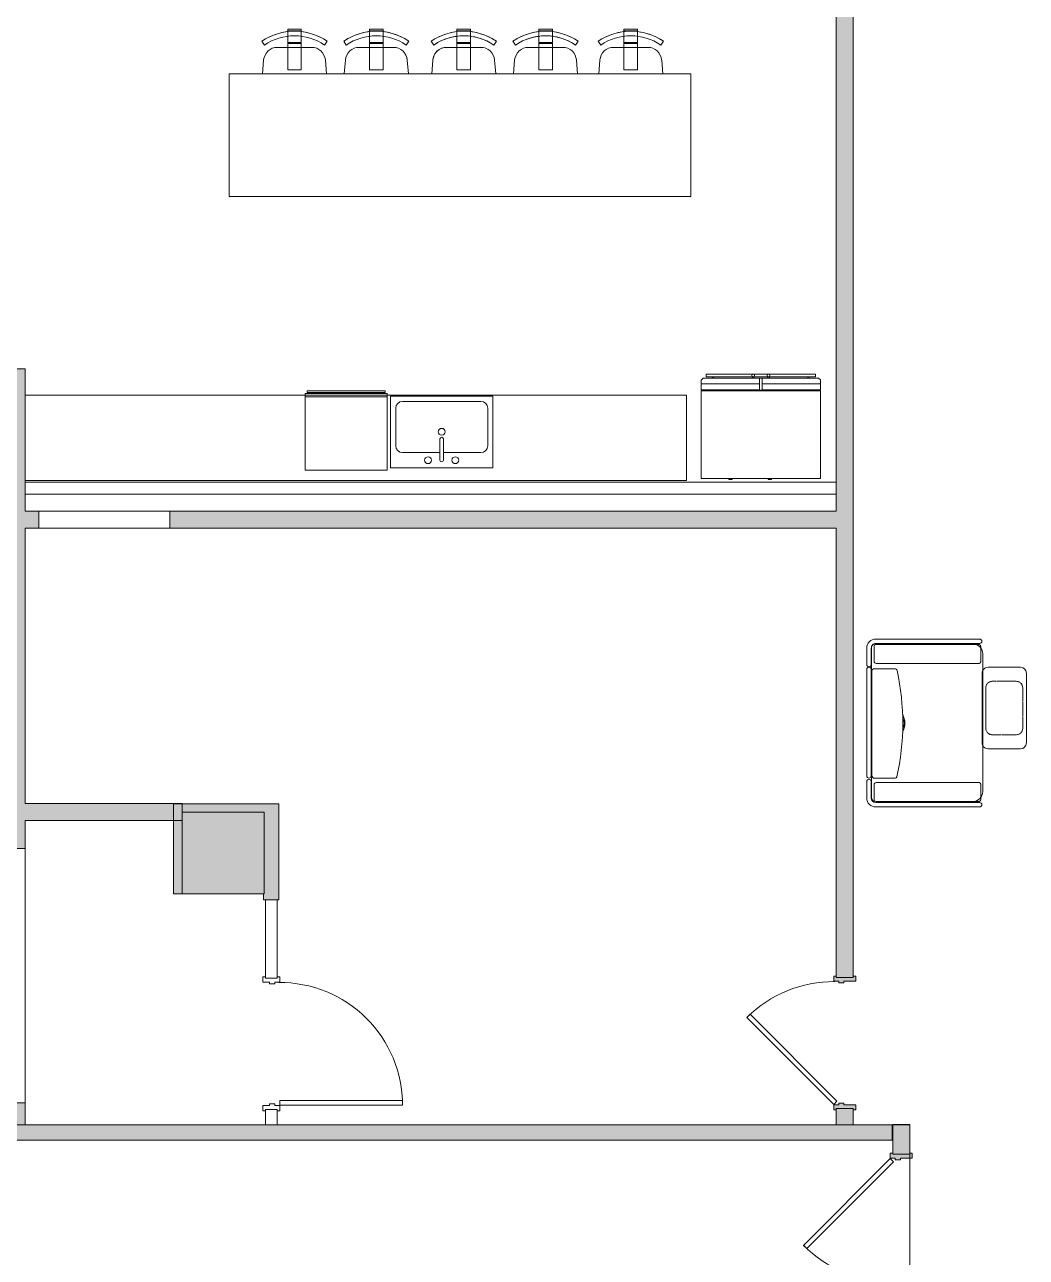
# Model space of a CAD drawing. Header units: inches. Extents: x 0 to 2535, y 0 to 2052.
# Drawn here: x 1742.8 to 2036.7, y 1266.9 to 1628.5 of the extents above; entities that cross this region are included whole.
import ezdxf

# ---------------------------------------------------------------- set-up
doc = ezdxf.new("R2010")
doc.units = ezdxf.units.IN
doc.header["$MEASUREMENT"] = 0
doc.linetypes.add('Steelcase Hidden Lines', pattern=[0.11811, 0.07874, -0.03937])
for name, color, linetype, lineweight in [('A-DETL', 90, 'Continuous', 9), ('A-DOOR', 31, 'Continuous', 13), ('A-WALL', 113, 'Continuous', 13), ('A-WALL-PATT', 111, 'Continuous', 13), ('B-CL', 7, 'Continuous', 9), ('I-FURN', 30, 'Continuous', 9), ('I-WALL', 2, 'Continuous', 13), ('P-SANR-FIXT', 6, 'Continuous', 9), ('Q-CASE', 31, 'Continuous', 9), ('Q-SPCQ', 91, 'Continuous', 9), ('S-COLS', 52, 'Continuous', 13), ('Victor Bldg - 7th Floor_LINK_dwg', 8, 'Continuous', 9)]:
    doc.layers.add(name, color=color, linetype=linetype, lineweight=lineweight)

# ---------------------------------------------------------------- blocks, each defined once
blk = doc.blocks.new('Concrete-Rectangular-Column - 24_ x 24_-6972613-Level 07  POWER _ SIGNAL')
at = {"layer": 'S-COLS', "lineweight": 9}
blk.add_hatch(color=7, dxfattribs=at).paths.add_polyline_path([(12, -12), (12, 12), (-12, 12), (-12, -12)], flags=0)
at = {"layer": 'S-COLS', "color": 8, "lineweight": 20}
for p, q in [((12, 12), (-12, 12)), ((-12, 12), (-12, -12)), ((12, -12), (12, 12)), ((-12, -12), (12, -12))]:
    blk.add_line(p, q, dxfattribs=at)
blk = doc.blocks.new('Door - Single - Solid Door-V2-Level 07  POWER _ SIGNAL')
at = {"layer": 'A-DOOR'}
h = blk.add_hatch(color=250, dxfattribs=at)
h.paths.add_polyline_path([(23.62, 3.34), (22.12, 3.34), (22.12, 1.84), (21.62, 1.84), (21.62, 0.34), (22.12, 0.34), (22.12, -3.16), (23.62, -3.16), (23.62, -2.41), (23.24, -2.41), (23.24, 2.59), (23.62, 2.59), (23.62, 2.84)], flags=0)
h.paths.add_polyline_path([(-13.63, 0.34), (-13.63, 1.84), (-14.13, 1.84), (-14.13, 3.34), (-15.63, 3.34), (-15.63, 2.59), (-15.26, 2.59), (-15.26, -2.41), (-15.63, -2.41), (-15.63, -3.16), (-14.13, -3.16), (-14.13, 0.34)], flags=0)
at = {"layer": 'A-DOOR', "color": 8, "lineweight": 20}
for p, q in [((-14.01, 3.34), (11.45, 28.79)), ((12.42, 27.82), (-13.03, 2.37)), ((11.45, 28.79), (12.42, 27.82)), ((-15.63, 3.34), (-15.63, 2.59)), ((-14.13, 3.34), (-15.63, 3.34)), ((-14.13, 1.84), (-14.13, 3.34)), ((-13.63, 1.84), (-14.13, 1.84)), ((-14.13, -3.16), (-14.13, 0.34)), ((-14.13, 0.34), (-13.63, 0.34)), ((-13.03, 2.37), (-14.01, 3.34)), ((-13.63, 0.34), (-13.63, 1.84)), ((22.12, 1.84), (21.62, 1.84)), ((21.62, 1.84), (21.62, 0.34)), ((21.62, 0.34), (22.12, 0.34)), ((23.62, 3.34), (22.12, 3.34)), ((22.12, 3.34), (22.12, 1.84)), ((22.12, 0.34), (22.12, -3.16)), ((23.62, 2.59), (23.62, 3.34)), ((-15.63, -2.41), (-15.63, -3.16)), ((-15.63, -3.16), (-14.13, -3.16)), ((22.12, -3.16), (23.62, -3.16)), ((23.62, -3.16), (23.62, -2.41))]:
    blk.add_line(p, q, dxfattribs=at)
at = {"layer": 'A-DOOR', "lineweight": 9}
blk.add_arc((-14.01, 3.34), 36, 359.5, 45, dxfattribs=at)
blk = doc.blocks.new('Door - Single - Solid Door-V3-Level 07  POWER _ SIGNAL')
at = {"layer": 'A-DOOR'}
h = blk.add_hatch(color=250, dxfattribs=at)
h.paths.add_polyline_path([(23.62, -2.59), (23.24, -2.59), (23.24, 2.41), (23.62, 2.41), (23.62, 3.16), (22.12, 3.16), (22.12, -0.34), (21.62, -0.34), (21.62, -1.84), (22.12, -1.84), (22.12, -3.34), (23.62, -3.34), (23.62, -2.71)], flags=0)
h.paths.add_polyline_path([(-13.63, -0.34), (-14.13, -0.34), (-14.13, 3.16), (-15.63, 3.16), (-15.63, 2.41), (-15.26, 2.41), (-15.26, -2.59), (-15.63, -2.59), (-15.63, -3.34), (-14.13, -3.34), (-14.13, -1.84), (-13.63, -1.84)], flags=0)
at = {"layer": 'A-DOOR', "color": 8, "lineweight": 20}
for p, q in [((-15.63, 3.16), (-14.13, 3.16)), ((-15.63, 2.41), (-15.63, 3.16)), ((-14.13, 3.16), (-14.13, -0.34)), ((22.12, 3.16), (23.62, 3.16)), ((22.12, -0.34), (22.12, 3.16)), ((23.62, 3.16), (23.62, 2.41)), ((-15.63, -3.34), (-15.63, -2.59)), ((-14.13, -3.34), (-15.63, -3.34)), ((-14.13, -0.34), (-13.63, -0.34)), ((-14.13, -1.84), (-14.13, -3.34)), ((-13.63, -1.84), (-14.13, -1.84)), ((-13.03, -2.37), (-14.01, -3.34)), ((-14.01, -3.34), (11.45, -28.79)), ((-13.63, -0.34), (-13.63, -1.84)), ((12.42, -27.82), (-13.03, -2.37)), ((21.62, -0.34), (22.12, -0.34)), ((21.62, -1.84), (21.62, -0.34)), ((22.12, -1.84), (21.62, -1.84)), ((22.12, -3.34), (22.12, -1.84)), ((23.62, -3.34), (22.12, -3.34)), ((23.62, -2.59), (23.62, -3.34)), ((11.45, -28.79), (12.42, -27.82))]:
    blk.add_line(p, q, dxfattribs=at)
at = {"layer": 'A-DOOR', "lineweight": 9}
blk.add_arc((-14.01, -3.34), 36, 315, 0.5, dxfattribs=at)
blk = doc.blocks.new('Victor Bldg - 7th Floor_LINK_dwg-6972240-Level 07  POWER _ SIGNAL')
at = {"layer": 'B-CL', "flags": 128}
blk.add_lwpolyline([(1789, 1397.5), (1813, 1397.5), (1813, 1373.5), (1789, 1373.5)], close=True, dxfattribs=at)
blk = doc.blocks.new('C-Counter Top - ADJ HEIGHT-7520334-Level 07  POWER _ SIGNAL')
at = {"layer": 'Q-CASE'}
for p, q in [((147.18, 25), (-46.89, 25)), ((147.18, 0), (147.18, 25)), ((-46.89, 0), (147.18, 0))]:
    blk.add_line(p, q, dxfattribs=at)
blk = doc.blocks.new('Sink Kitchen-Single - 30_ x 21_-7459039-Level 07  POWER _ SIGNAL')
at = {"layer": 'P-SANR-FIXT'}
for p, q in [((-14.38, 10.41), (15.62, 10.41)), ((-14.38, -10.59), (-14.38, 10.41)), ((-10.88, 8.91), (12.12, 8.91)), ((15.62, 10.41), (15.62, -10.59)), ((-12.88, -4.09), (-12.88, 6.91)), ((14.12, 6.91), (14.12, -4.09)), ((0.12, -8.34), (0.12, -2.09)), ((1.12, -8.34), (1.12, -2.09)), ((0.12, -6.09), (-10.88, -6.09)), ((12.12, -6.09), (1.12, -6.09)), ((15.62, -10.59), (-14.38, -10.59))]:
    blk.add_line(p, q, dxfattribs=at)
for centre, radius, start, end in [((-10.88, 6.91), 2, 90, 180), ((12.12, 6.91), 2, 360, 90), ((0.62, 0), 1, 360, 180), ((0.62, 0), 1, 180, 0), ((0.62, -2.09), 0.5, 360, 180), ((-10.88, -4.09), 2, 180, 270), ((12.12, -4.09), 2, 270, 0), ((-3.38, -8.34), 1, 360, 180), ((-3.38, -8.34), 1, 180, 0), ((0.62, -8.34), 0.5, 180, 0), ((4.62, -8.34), 1, 0, 180), ((4.62, -8.34), 1, 180, 0)]:
    blk.add_arc(centre, radius, start, end, dxfattribs=at)
blk = doc.blocks.new('A-Refrigerator - A-Refrigerator-4739113-Level 07  POWER _ SIGNAL')
at = {"layer": 'Q-SPCQ'}
for p, q in [((17.5, 13.75), (-17.5, 13.75)), ((-17.5, 13.75), (-17.5, -12)), ((-3.18, 14), (-3.18, 13.75)), ((-3.16, 14), (-3.18, 14)), ((-3.18, 14), (-2.18, 14)), ((-2.18, 14), (-2.2, 14)), ((-2.18, 13.75), (-2.18, 14)), ((8.38, 14), (8.38, 13.75)), ((8.4, 14), (8.38, 14)), ((8.38, 14), (9.38, 14)), ((9.38, 14), (9.36, 14)), ((9.38, 13.75), (9.38, 14)), ((17.5, -12), (17.5, 13.75)), ((-17.5, -12), (17.5, -12)), ((-0.36, -12.19), (-17.5, -12.19)), ((-17.5, -12.19), (-17.5, -12.25)), ((-17.5, -12.25), (-0.36, -12.25)), ((-17.5, -14), (-17.5, -12.25)), ((-0.36, -14), (-17.5, -14)), ((-17.5, -14), (-17.5, -15.21)), ((-0.36, -12.25), (-0.36, -12.19)), ((17.5, -12.19), (-0.36, -12.19)), ((-0.36, -12.25), (-0.36, -14)), ((-0.36, -15.75), (-0.36, -14)), ((0.39, -12.25), (17.5, -12.25)), ((0.39, -14), (0.39, -12.25)), ((17.5, -14), (0.39, -14)), ((0.39, -14), (0.39, -15.75)), ((17.5, -12.25), (17.5, -12.19)), ((17.5, -12.25), (17.5, -14)), ((17.5, -15.14), (17.5, -14)), ((-17.5, -15.21), (-16.96, -15.75)), ((-16.96, -15.75), (-0.36, -15.75)), ((-2.41, -16.13), (-16, -16.13)), ((-16, -16.88), (-16, -16.13)), ((-16, -16.88), (16, -16.88)), ((-14.19, -15.75), (-14.19, -16.13)), ((-14.19, -15.75), (-14.19, -16.18)), ((-13.81, -16.13), (-13.81, -15.75)), ((-13.81, -16.18), (-13.81, -15.75)), ((-2.42, -15.75), (-2.42, -16.18)), ((-2.42, -15.75), (-2.42, -16.18)), ((2.05, -16.13), (-2.05, -16.13)), ((-2.04, -16.2), (-2.04, -15.75)), ((-2.04, -16.2), (-2.04, -15.75)), ((-0.36, -15.75), (0.39, -15.75)), ((0.39, -15.75), (16.89, -15.75)), ((2.04, -15.75), (2.04, -16.2)), ((2.04, -15.75), (2.04, -16.2)), ((16, -16.13), (2.41, -16.13)), ((2.42, -16.18), (2.42, -15.75)), ((2.42, -16.18), (2.42, -15.75)), ((13.81, -15.75), (13.81, -16.13)), ((13.81, -15.75), (13.81, -16.18)), ((14.19, -16.13), (14.19, -15.75)), ((14.19, -16.18), (14.19, -15.75)), ((16, -16.13), (16, -16.88)), ((16.89, -15.75), (17.5, -15.14))]:
    blk.add_line(p, q, dxfattribs=at)
for centre, start, end in [((-2.25, -16.5), 90, 270), ((-2.25, -16.5), 270, 90), ((2.25, -16.5), 90, 270), ((2.25, -16.5), 270, 90)]:
    blk.add_arc(centre, 0.375, start, end, dxfattribs=at)
blk = doc.blocks.new('A-Dishwasher - A-Dishwasher-4719265-Level 07  POWER _ SIGNAL')
at = {"layer": 'Q-SPCQ'}
for p, q in [((-12, -10.25), (-12, 11.25)), ((-12, 11.25), (12, 11.25)), ((12, 11.25), (12, -10.25)), ((-12, -11.25), (-12, -10.25)), ((-12, -10.25), (12, -10.25)), ((-12, -10.25), (12, -10.25)), ((12, -10.25), (12, -11.25)), ((-12, -11.25), (12, -11.25)), ((11.43, -11.5), (-11.43, -11.5)), ((-11.43, -12), (-11.43, -11.5)), ((-11.43, -12), (11.43, -12)), ((-9.56, -11.25), (-9.56, -11.53)), ((-9.31, -11.53), (-9.31, -11.25)), ((9.31, -11.25), (9.31, -11.54)), ((9.56, -11.54), (9.56, -11.25)), ((11.43, -11.5), (11.43, -12))]:
    blk.add_line(p, q, dxfattribs=at)
blk = doc.blocks.new('F-Chairs1 - Side 01 2-7428466-Level 07  POWER _ SIGNAL')
at = {"layer": 'I-FURN'}
for p, q in [((-9.07, 9.03), (-9.41, 13.04)), ((-9.41, 13.04), (-9.07, 9.03)), ((-9.07, 9.03), (-9.41, 13.04)), ((-2, 11.91), (-2, 5.32)), ((2, 11.91), (-2, 11.91)), ((-2, 11.91), (2, 11.91)), ((-2, 5.32), (-2, 11.91)), ((2, 11.91), (2, 5.32)), ((2, 5.32), (2, 11.91)), ((9.41, 13.04), (9.07, 9.03)), ((9.07, 9.03), (9.41, 13.04)), ((9.41, 13.04), (9.07, 9.03)), ((-9.57, 3.52), (-8.8, 4.64)), ((-8.8, 4.64), (-9.57, 3.52)), ((-9.57, 3.52), (-8.8, 4.64)), ((5.02, 5.32), (-5.02, 5.32)), ((-5.02, 5.32), (5.02, 5.32)), ((5.02, 5.32), (-5.02, 5.32)), ((-2, 5.32), (-2, 3.91)), ((-2, 4.21), (-2, 5.32)), ((2, 4.21), (-2, 4.21)), ((-2, 2.09), (-2, 4.21)), ((-2, 3.91), (-2, 2.09)), ((-2, 3.91), (2, 3.91)), ((2, 5.32), (2, 4.21)), ((2, 3.91), (2, 5.32)), ((2, 4.21), (2, 2.09)), ((2, 2.09), (2, 3.91)), ((8.8, 4.64), (9.57, 3.52)), ((9.57, 3.52), (8.8, 4.64)), ((8.8, 4.64), (9.57, 3.52)), ((-4.31, 1.12), (-4.31, 1.12)), ((-2, 2.09), (-2, 0.72)), ((-2, 0.72), (-2, 2.09)), ((-2, 0.72), (-2, 0)), ((-2, 0.46), (-2, 0.72)), ((2, 0.46), (-2, 0.46)), ((-2, 0.46), (-2, 0)), ((2, 0.46), (-2, 0.46)), ((2, 2.09), (2, 0.72)), ((2, 0.72), (2, 2.09)), ((2, 0.72), (2, 0.46)), ((2, 0), (2, 0.72)), ((2, 0), (2, 0.46)), ((4.31, 1.12), (4.31, 1.12)), ((-2, 0), (2, 0)), ((-2, 0), (2, 0))]:
    blk.add_line(p, q, dxfattribs=at)
for centre, radius, start, end in [((-5.02, 9.38), 4.06, 184.9697, 270), ((-5.02, 9.38), 4.06, 184.9697, 270), ((-5.02, 9.38), 4.06, 184.9697, 213.3132), ((5.02, 9.38), 4.06, 270, 355.0303), ((5.02, 9.38), 4.06, 270, 355.0303), ((5.02, 9.38), 4.06, 270, 355.0303), ((0, 17.51), 15.59, 235.6197, 304.3803), ((0, 17.51), 15.59, 235.6197, 304.3803), ((0, 17.51), 15.59, 235.6197, 304.3803), ((-5.02, 9.38), 4.06, 213.3132, 227.4849), ((-5.02, 9.38), 4.06, 227.4849, 270), ((0, 17.51), 16.94, 235.6197, 304.3803), ((0, 17.51), 16.94, 235.6197, 304.3803), ((0, 17.51), 16.94, 235.6197, 255.2643), ((0, 17.51), 16.94, 255.2656, 284.7344), ((0, 17.51), 16.94, 284.7357, 304.3803)]:
    blk.add_arc(centre, radius, start, end, dxfattribs=at)
blk = doc.blocks.new('F-Chairs1 - Side 01 2-V13-Level 07  POWER _ SIGNAL')
at = {"layer": 'I-FURN'}
for p, q in [((-9.07, 9.03), (-9.41, 13.04)), ((-9.41, 13.04), (-9.07, 9.03)), ((-9.07, 9.03), (-9.41, 13.04)), ((-2, 11.91), (-2, 5.32)), ((2, 11.91), (-2, 11.91)), ((-2, 11.91), (2, 11.91)), ((-2, 5.32), (-2, 11.91)), ((2, 11.91), (2, 5.32)), ((2, 5.32), (2, 11.91)), ((9.41, 13.04), (9.07, 9.03)), ((9.07, 9.03), (9.41, 13.04)), ((9.41, 13.04), (9.07, 9.03)), ((-9.57, 3.52), (-8.8, 4.64)), ((-8.8, 4.64), (-9.57, 3.52)), ((-9.57, 3.52), (-8.8, 4.64)), ((5.02, 5.32), (-5.02, 5.32)), ((-5.02, 5.32), (5.02, 5.32)), ((5.02, 5.32), (-5.02, 5.32)), ((-2, 5.32), (-2, 3.91)), ((-2, 4.21), (-2, 5.32)), ((2, 4.21), (-2, 4.21)), ((-2, 2.09), (-2, 4.21)), ((-2, 3.91), (-2, 2.09)), ((-2, 3.91), (2, 3.91)), ((2, 5.32), (2, 4.21)), ((2, 3.91), (2, 5.32)), ((2, 4.21), (2, 2.09)), ((2, 2.09), (2, 3.91)), ((8.8, 4.64), (9.57, 3.52)), ((9.57, 3.52), (8.8, 4.64)), ((8.8, 4.64), (9.57, 3.52)), ((-4.31, 1.12), (-4.31, 1.12)), ((-2, 2.09), (-2, 0.72)), ((-2, 0.72), (-2, 2.09)), ((-2, 0.72), (-2, 0)), ((-2, 0.46), (-2, 0.72)), ((2, 0.46), (-2, 0.46)), ((-2, 0.46), (-2, 0)), ((2, 0.46), (-2, 0.46)), ((2, 2.09), (2, 0.72)), ((2, 0.72), (2, 2.09)), ((2, 0.72), (2, 0.46)), ((2, 0), (2, 0.72)), ((2, 0), (2, 0.46)), ((4.31, 1.12), (4.31, 1.12)), ((-2, 0), (2, 0)), ((-2, 0), (2, 0))]:
    blk.add_line(p, q, dxfattribs=at)
for centre, radius, start, end in [((-5.02, 9.38), 4.06, 184.9697, 270), ((-5.02, 9.38), 4.06, 184.9697, 270), ((-5.02, 9.38), 4.06, 184.9697, 227.4849), ((5.02, 9.38), 4.06, 270, 355.0303), ((5.02, 9.38), 4.06, 270, 355.0303), ((5.02, 9.38), 4.06, 284.1717, 355.0303), ((0, 17.51), 15.59, 235.6197, 304.3803), ((0, 17.51), 15.59, 235.6197, 304.3803), ((0, 17.51), 15.59, 235.6197, 294.5574), ((-5.02, 9.38), 4.06, 227.4849, 270), ((5.02, 9.38), 4.06, 270, 284.1717), ((0, 17.51), 15.59, 294.5574, 304.3803), ((0, 17.51), 16.94, 235.6197, 304.3803), ((0, 17.51), 16.94, 235.6197, 304.3803), ((0, 17.51), 16.94, 235.6197, 255.2643), ((0, 17.51), 16.94, 255.2656, 284.7344), ((0, 17.51), 16.94, 284.7357, 304.3803)]:
    blk.add_arc(centre, radius, start, end, dxfattribs=at)
blk = doc.blocks.new('C-Counter Top - ADJ HEIGHT 2-7546652-Level 07  POWER _ SIGNAL')
at = {"layer": 'Q-CASE'}
for p, q in [((88.21, 0), (-47.26, 0)), ((-47.26, 0), (-47.26, -36)), ((88.21, -36), (88.21, 0)), ((-47.26, -36), (88.21, -36))]:
    blk.add_line(p, q, dxfattribs=at)
blk = doc.blocks.new('F-Chairs1 - Side 01 2-V14-Level 07  POWER _ SIGNAL')
at = {"layer": 'I-FURN'}
for p, q in [((-9.07, 9.03), (-9.41, 13.04)), ((-9.41, 13.04), (-9.07, 9.03)), ((-9.07, 9.03), (-9.41, 13.04)), ((-2, 11.91), (-2, 5.32)), ((2, 11.91), (-2, 11.91)), ((-2, 11.91), (2, 11.91)), ((-2, 5.32), (-2, 11.91)), ((2, 11.91), (2, 5.32)), ((2, 5.32), (2, 11.91)), ((9.41, 13.04), (9.07, 9.03)), ((9.07, 9.03), (9.41, 13.04)), ((9.41, 13.04), (9.07, 9.03)), ((-9.57, 3.52), (-8.8, 4.64)), ((-8.8, 4.64), (-9.57, 3.52)), ((-9.57, 3.52), (-8.8, 4.64)), ((5.02, 5.32), (-5.02, 5.32)), ((-5.02, 5.32), (5.02, 5.32)), ((5.02, 5.32), (-5.02, 5.32)), ((-2, 5.32), (-2, 3.91)), ((-2, 4.21), (-2, 5.32)), ((2, 4.21), (-2, 4.21)), ((-2, 2.09), (-2, 4.21)), ((-2, 3.91), (-2, 2.09)), ((-2, 3.91), (2, 3.91)), ((2, 5.32), (2, 4.21)), ((2, 3.91), (2, 5.32)), ((2, 4.21), (2, 2.09)), ((2, 2.09), (2, 3.91)), ((8.8, 4.64), (9.57, 3.52)), ((9.57, 3.52), (8.8, 4.64)), ((8.8, 4.64), (9.57, 3.52)), ((-4.31, 1.12), (-4.31, 1.12)), ((-2, 2.09), (-2, 0.72)), ((-2, 0.72), (-2, 2.09)), ((-2, 0.72), (-2, 0)), ((-2, 0.46), (-2, 0.72)), ((2, 0.46), (-2, 0.46)), ((-2, 0.46), (-2, 0)), ((2, 0.46), (-2, 0.46)), ((2, 2.09), (2, 0.72)), ((2, 0.72), (2, 2.09)), ((2, 0.72), (2, 0.46)), ((2, 0), (2, 0.72)), ((2, 0), (2, 0.46)), ((4.31, 1.12), (4.31, 1.12)), ((-2, 0), (2, 0)), ((-2, 0), (2, 0))]:
    blk.add_line(p, q, dxfattribs=at)
for centre, radius, start, end in [((-5.02, 9.38), 4.06, 184.9697, 270), ((-5.02, 9.38), 4.06, 184.9697, 270), ((-5.02, 9.38), 4.06, 184.9697, 270), ((5.02, 9.38), 4.06, 270, 355.0303), ((5.02, 9.38), 4.06, 270, 355.0303), ((5.02, 9.38), 4.06, 270, 355.0303), ((0, 17.51), 15.59, 235.6197, 304.3803), ((0, 17.51), 15.59, 235.6197, 304.3803), ((0, 17.51), 15.59, 235.6197, 294.5574), ((0, 17.51), 15.59, 294.5574, 304.3803), ((0, 17.51), 16.94, 235.6197, 304.3803), ((0, 17.51), 16.94, 235.6197, 304.3803), ((0, 17.51), 16.94, 235.6197, 255.2643), ((0, 17.51), 16.94, 255.2656, 284.7344), ((0, 17.51), 16.94, 284.7357, 304.3803)]:
    blk.add_arc(centre, radius, start, end, dxfattribs=at)
blk = doc.blocks.new('F-Chairs1 - Side 01 2-V15-Level 07  POWER _ SIGNAL')
at = {"layer": 'I-FURN'}
for p, q in [((-9.07, 9.03), (-9.41, 13.04)), ((-9.41, 13.04), (-9.07, 9.03)), ((-9.07, 9.03), (-9.41, 13.04)), ((-2, 11.91), (-2, 5.32)), ((2, 11.91), (-2, 11.91)), ((-2, 11.91), (2, 11.91)), ((-2, 5.32), (-2, 11.91)), ((2, 11.91), (2, 5.32)), ((2, 5.32), (2, 11.91)), ((9.41, 13.04), (9.07, 9.03)), ((9.07, 9.03), (9.41, 13.04)), ((9.41, 13.04), (9.07, 9.03)), ((-9.57, 3.52), (-8.8, 4.64)), ((-8.8, 4.64), (-9.57, 3.52)), ((-9.57, 3.52), (-8.8, 4.64)), ((5.02, 5.32), (-5.02, 5.32)), ((-5.02, 5.32), (5.02, 5.32)), ((5.02, 5.32), (-5.02, 5.32)), ((-2, 5.32), (-2, 3.91)), ((-2, 4.21), (-2, 5.32)), ((2, 4.21), (-2, 4.21)), ((-2, 2.09), (-2, 4.21)), ((-2, 3.91), (-2, 2.09)), ((-2, 3.91), (2, 3.91)), ((2, 5.32), (2, 4.21)), ((2, 3.91), (2, 5.32)), ((2, 4.21), (2, 2.09)), ((2, 2.09), (2, 3.91)), ((8.8, 4.64), (9.57, 3.52)), ((9.57, 3.52), (8.8, 4.64)), ((8.8, 4.64), (9.57, 3.52)), ((-2, 2.09), (-2, 0.72)), ((-2, 0.72), (-2, 2.09)), ((-2, 0.72), (-2, 0)), ((-2, 0.46), (-2, 0.72)), ((2, 0.46), (-2, 0.46)), ((-2, 0.46), (-2, 0)), ((2, 0.46), (-2, 0.46)), ((2, 2.09), (2, 0.72)), ((2, 0.72), (2, 2.09)), ((2, 0.72), (2, 0.46)), ((2, 0), (2, 0.72)), ((2, 0), (2, 0.46)), ((4.31, 1.12), (4.31, 1.12)), ((-2, 0), (2, 0)), ((-2, 0), (2, 0))]:
    blk.add_line(p, q, dxfattribs=at)
for centre, radius, start, end in [((-5.02, 9.38), 4.06, 184.9697, 270), ((-5.02, 9.38), 4.06, 184.9697, 270), ((-5.02, 9.38), 4.06, 184.9697, 270), ((5.02, 9.38), 4.06, 270, 355.0303), ((5.02, 9.38), 4.06, 270, 355.0303), ((5.02, 9.38), 4.06, 270, 355.0303), ((0, 17.51), 15.59, 235.6197, 304.3803), ((0, 17.51), 15.59, 235.6197, 304.3803), ((0, 17.51), 15.59, 235.6197, 304.3803), ((0, 17.51), 16.94, 235.6197, 304.3803), ((0, 17.51), 16.94, 235.6197, 304.3803), ((0, 17.51), 16.94, 235.6197, 284.7344), ((0, 17.51), 16.94, 284.7357, 304.3803)]:
    blk.add_arc(centre, radius, start, end, dxfattribs=at)
blk = doc.blocks.new('F-Chairs1 - Side 01 2-V22-Level 07  POWER _ SIGNAL')
at = {"layer": 'I-FURN'}
for p, q in [((-9.07, 9.03), (-9.41, 13.04)), ((-9.41, 13.04), (-9.07, 9.03)), ((-9.07, 9.03), (-9.41, 13.04)), ((-2, 11.91), (-2, 5.32)), ((2, 11.91), (-2, 11.91)), ((-2, 11.91), (2, 11.91)), ((-2, 5.32), (-2, 11.91)), ((2, 11.91), (2, 5.32)), ((2, 5.32), (2, 11.91)), ((9.41, 13.04), (9.07, 9.03)), ((9.07, 9.03), (9.41, 13.04)), ((9.41, 13.04), (9.07, 9.03)), ((-9.57, 3.52), (-8.8, 4.64)), ((-8.8, 4.64), (-9.57, 3.52)), ((-9.57, 3.52), (-8.8, 4.64)), ((5.02, 5.32), (-5.02, 5.32)), ((-5.02, 5.32), (5.02, 5.32)), ((5.02, 5.32), (-5.02, 5.32)), ((-2, 5.32), (-2, 3.91)), ((-2, 4.21), (-2, 5.32)), ((2, 4.21), (-2, 4.21)), ((-2, 2.09), (-2, 4.21)), ((-2, 3.91), (-2, 2.09)), ((-2, 3.91), (2, 3.91)), ((2, 5.32), (2, 4.21)), ((2, 3.91), (2, 5.32)), ((2, 4.21), (2, 2.09)), ((2, 2.09), (2, 3.91)), ((8.8, 4.64), (9.57, 3.52)), ((9.57, 3.52), (8.8, 4.64)), ((8.8, 4.64), (9.57, 3.52)), ((-4.31, 1.12), (-4.31, 1.12)), ((-2, 2.09), (-2, 0.72)), ((-2, 0.72), (-2, 2.09)), ((-2, 0.72), (-2, 0)), ((-2, 0.46), (-2, 0.72)), ((2, 0.46), (-2, 0.46)), ((-2, 0.46), (-2, 0)), ((2, 0.46), (-2, 0.46)), ((2, 2.09), (2, 0.72)), ((2, 0.72), (2, 2.09)), ((2, 0.72), (2, 0.46)), ((2, 0), (2, 0.72)), ((2, 0), (2, 0.46)), ((4.31, 1.12), (4.31, 1.12)), ((-2, 0), (2, 0)), ((-2, 0), (2, 0))]:
    blk.add_line(p, q, dxfattribs=at)
for centre, radius, start, end in [((-5.02, 9.38), 4.06, 184.9697, 270), ((-5.02, 9.38), 4.06, 184.9697, 270), ((-5.02, 9.38), 4.06, 184.9697, 270), ((5.02, 9.38), 4.06, 270, 355.0303), ((5.02, 9.38), 4.06, 270, 355.0303), ((5.02, 9.38), 4.06, 270, 355.0303), ((0, 17.51), 15.59, 235.6197, 304.3803), ((0, 17.51), 15.59, 235.6197, 304.3803), ((0, 17.51), 15.59, 235.6197, 304.3803), ((0, 17.51), 16.94, 235.6197, 304.3803), ((0, 17.51), 16.94, 235.6197, 304.3803), ((0, 17.51), 16.94, 235.6197, 255.2643), ((0, 17.51), 16.94, 255.2656, 284.7344), ((0, 17.51), 16.94, 284.7357, 304.3803)]:
    blk.add_arc(centre, radius, start, end, dxfattribs=at)
blk = doc.blocks.new('Steelcase Coalesse - Lagunitas - Seating - Lounge - One Seat - High Back_Left and Right Screen_End Arm Cushion-7586681-Level 07  POWER _ SIGNAL')
at = {"layer": 'I-FURN'}
for p, q in [((-24.06, -15.39), (-24.06, 15.14)), ((-22.77, -15.38), (-22.77, 15.14)), ((-22.44, 14.94), (-22.44, -15.28)), ((-17.39, 15.44), (-21.94, 15.44)), ((20.64, 16), (-19.69, 16)), ((-16.89, -15.26), (-16.89, 14.94)), ((18.03, -15.26), (18.03, 14.94)), ((18.53, 15.44), (23.07, 15.44)), ((23.57, 14.94), (23.57, -15.28)), ((23.9, -15.38), (23.9, 15.14)), ((25.19, -15.39), (25.19, 15.14)), ((-22.69, -15.36), (-22.69, 13)), ((23.64, -15.36), (23.64, 13)), ((-15.37, -9.87), (-15.37, -15.82)), ((16.76, -15.75), (16.76, -9.65)), ((-21.85, -15.87), (-17.5, -15.87)), ((-16.57, -16.69), (-21.46, -16.69)), ((-16.57, -18), (-21.45, -18)), ((22.39, -16.61), (-21.44, -16.61)), ((-15.19, -16.72), (16.07, -16.72)), ((-15.19, -18), (16.07, -18)), ((-14.69, -16.5), (16.01, -16.5)), ((17.7, -16.69), (22.59, -16.69)), ((17.7, -18), (22.58, -18)), ((22.98, -15.87), (18.64, -15.87))]:
    blk.add_line(p, q, dxfattribs=at)
for centre, radius, start, end in [((-23.41, 15.14), 0.647, 0, 180), ((-19.69, 13), 3, 90, 180), ((-21.94, 14.94), 0.5, 90, 180), ((-17.39, 14.94), 0.5, 0, 90), ((18.53, 14.94), 0.5, 90, 180), ((20.64, 13), 3, 0, 90), ((23.07, 14.94), 0.5, 0, 90), ((24.55, 15.14), 0.647, 0, 180), ((0.65, -12.31), 5.48, 61.3648, 118.7565), ((0.66, -9.95), 2.91, 58.9181, 121.1812), ((-14.62, -9.87), 0.75, 102.408, 180), ((0.72, -79.63), 72.18, 77.4874, 102.408), ((16.26, -9.65), 0.5, 0, 77.4874), ((-21.45, -15.39), 2.61, 180, 270), ((-21.46, -15.38), 1.31, 180, 270), ((-21.44, -15.36), 1.25, 180, 270), ((-21.85, -15.28), 0.589, 180, 270), ((-17.5, -15.26), 0.61, 270, 0), ((-16.57, -17.34), 0.656, 270, 90), ((-15.19, -17.36), 0.639, 90, 270), ((-14.69, -15.82), 0.68, 180, 270), ((16.01, -15.75), 0.75, 270, 0), ((16.07, -17.36), 0.639, 270, 90), ((17.7, -17.34), 0.656, 90, 270), ((18.64, -15.26), 0.61, 180, 270), ((22.39, -15.36), 1.25, 270, 0), ((22.58, -15.39), 2.61, 270, 0), ((22.59, -15.38), 1.31, 270, 0), ((22.98, -15.28), 0.589, 270, 360)]:
    blk.add_arc(centre, radius, start, end, dxfattribs=at)
blk = doc.blocks.new('Steelcase Coalesse - Lagunitas - Table - Personal - 13__ D x 24__ W-7586682-Level 07  POWER _ SIGNAL')
at = {"layer": 'I-FURN'}
for p, q in [((-11.96, 4.75), (-11.96, -4.75)), ((10.23, 6.5), (-10.21, 6.5)), ((11.98, -4.75), (11.98, 4.75)), ((-10.21, -6.5), (10.23, -6.5))]:
    blk.add_line(p, q, dxfattribs=at)
at = {"layer": 'I-FURN', "linetype": 'Steelcase Hidden Lines'}
for p, q in [((-5.95, 5.39), (5.98, 5.39)), ((-7.83, -3.56), (-7.83, 3.51)), ((7.85, 3.51), (7.85, -3.56)), ((5.98, -5.44), (-5.95, -5.44))]:
    blk.add_line(p, q, dxfattribs=at)
at = {"layer": 'I-FURN'}
for centre, start, end in [((-10.21, 4.75), 113.6684, 180), ((-10.21, 4.75), 90, 113.6684), ((10.23, 4.75), 66.3311, 90), ((10.23, 4.75), 360, 66.3311), ((-10.21, -4.75), 180, 270), ((10.23, -4.75), 270, 0)]:
    blk.add_arc(centre, 1.75, start, end, dxfattribs=at)
at = {"layer": 'I-FURN', "linetype": 'Steelcase Hidden Lines'}
for centre, start, end in [((-5.95, 3.51), 90, 180), ((5.98, 3.51), 360, 90), ((-5.95, -3.56), 180, 270), ((5.98, -3.56), 270, 0)]:
    blk.add_arc(centre, 1.87, start, end, dxfattribs=at)
blk = doc.blocks.new('Door - Single - Solid Door-7467061-Level 07  POWER _ SIGNAL')
at = {"layer": 'A-DOOR', "lineweight": 9}
for p, q in [((-15.63, 2.41), (-14.13, 2.41)), ((-15.63, 1.66), (-15.63, 2.41)), ((-14.13, 2.41), (-14.13, 0.41)), ((-14.13, 0.41), (-13.63, 0.41)), ((-13.63, 0.41), (-13.63, -1.09)), ((21.62, 0.41), (22.12, 0.41)), ((21.62, -1.09), (21.62, 0.41)), ((22.12, 2.41), (23.62, 2.41)), ((22.12, 0.41), (22.12, 2.41)), ((23.62, 2.41), (23.62, 1.66)), ((-15.63, -2.59), (-15.63, -1.84)), ((-14.13, -2.59), (-15.63, -2.59)), ((-14.13, -1.09), (-14.13, -2.59)), ((-13.63, -1.09), (-14.13, -1.09)), ((22.12, -1.09), (21.62, -1.09)), ((22.12, -2.59), (22.12, -1.09)), ((23.62, -2.59), (22.12, -2.59)), ((23.62, -1.84), (23.62, -2.59))]:
    blk.add_line(p, q, dxfattribs=at)
at = {"layer": 'A-DOOR'}
for p, q in [((-12.63, -2.59), (-14.01, -2.59)), ((-14.01, -2.59), (-14.01, -38.59)), ((-12.63, -38.59), (-12.63, -2.59)), ((-14.01, -38.59), (-12.63, -38.59))]:
    blk.add_line(p, q, dxfattribs=at)
at = {"layer": 'A-DOOR', "lineweight": 9}
blk.add_arc((-14.01, -2.59), 36, 270, 0.5, dxfattribs=at)

msp = doc.modelspace()

# ---------------------------------------------------------------- hatches: boundary and pattern name
at = {"layer": 'A-WALL-PATT', "lineweight": 9}
h = msp.add_hatch(color=7, dxfattribs=at)
h.paths.add_polyline_path([(1980.88, 1305.78), (1985.88, 1305.78), (1985.88, 1310.53), (1980.88, 1310.53), (1980.88, 1307.75)], flags=0)
h.paths.add_polyline_path([(1985.88, 1349.03), (1985.88, 1659.92), (1980.88, 1659.92), (1980.88, 1349.03)], flags=0)
h = msp.add_hatch(color=7, dxfattribs=at)
h.paths.add_polyline_path([(1737.88, 1305.78), (1742.88, 1305.78), (1742.88, 1312.22), (1737.88, 1312.22), (1737.88, 1308.5)], flags=0)
h.paths.add_polyline_path([(1737.88, 1386.84), (1742.88, 1386.84), (1742.88, 1527.53), (1737.88, 1527.53), (1737.88, 1449.63)], flags=0)
h = msp.add_hatch(color=7, dxfattribs=at)
h.paths.add_polyline_path([(1746.88, 1480.81), (1746.88, 1485.81), (1742.88, 1485.81), (1742.88, 1480.81)], flags=0)
h.paths.add_polyline_path([(1976.25, 1480.81), (1980.88, 1480.81), (1980.88, 1485.81), (1785.38, 1485.81), (1785.38, 1480.81), (1964.63, 1480.81)], flags=0)
for points in [[(1789, 1395.03), (1789, 1400.03), (1742.88, 1400.03), (1742.88, 1395.03)], [(1789.24, 1397.5), (1812.88, 1397.5), (1812.88, 1399.97), (1789, 1399.97), (1789, 1397.5)], [(1816.88, 1371.75), (1817.38, 1371.75), (1817.38, 1399.97), (1812.88, 1399.97), (1812.88, 1397.5), (1813, 1397.5), (1813, 1373.5), (1812.88, 1373.5), (1812.88, 1371.75), (1813.38, 1371.75)], [(1786.44, 1373.5), (1788.94, 1373.5), (1788.94, 1395.03), (1786.44, 1395.03), (1786.44, 1386.84)], [(1997.31, 1301.28), (1997.31, 1305.78), (1630.31, 1305.78), (1630.31, 1301.28), (1964.63, 1301.28)]]:
    msp.add_hatch(color=7, dxfattribs=at).paths.add_polyline_path(points, flags=0)
h = msp.add_hatch(color=7, dxfattribs=at)
h.paths.add_polyline_path([(2002.44, 1232.5), (2002.44, 1258.62), (1997.44, 1258.62), (1997.44, 1232.5)], flags=0)
h.paths.add_polyline_path([(2002.44, 1297.12), (2002.44, 1305.87), (1997.44, 1305.87), (1997.44, 1297.12), (1997.66, 1297.12)], flags=0)

# ---------------------------------------------------------------- linework, layer by layer
at = {"layer": 'A-DETL'}
for p, q in [((1133, 1305.78), (2002.44, 1305.78)), ((2002.44, 1305.78), (2002.44, 1232.5))]:
    msp.add_line(p, q, dxfattribs=at)
at = {"layer": 'A-WALL'}
for p, q in [((1742.88, 1494.31), (1742.88, 1490.81)), ((1980.88, 1490.81), (1980.88, 1494.31)), ((1813.38, 1305.78), (1816.88, 1305.78))]:
    msp.add_line(p, q, dxfattribs=at)
at = {"layer": 'A-WALL', "color": 8, "lineweight": 20}
for p, q in [((1817.38, 1399.97), (1812.88, 1399.97)), ((1817.38, 1371.75), (1817.38, 1399.97)), ((1812.88, 1373.5), (1812.88, 1371.75)), ((1812.88, 1371.75), (1813.38, 1371.75)), ((1816.88, 1371.75), (1817.38, 1371.75)), ((1813.38, 1305.78), (1742.88, 1305.78)), ((1980.88, 1305.78), (1816.88, 1305.78)), ((1997.31, 1305.78), (1985.88, 1305.78)), ((1997.31, 1301.28), (1997.31, 1305.78)), ((1630.31, 1301.28), (1997.31, 1301.28))]:
    msp.add_line(p, q, dxfattribs=at)
at = {"layer": 'A-WALL', "color": 55}
msp.add_line((1813.38, 1371.75), (1816.88, 1371.75), dxfattribs=at)
at = {"layer": 'I-WALL', "color": 8, "lineweight": 20}
for p, q in [((1980.88, 1664.92), (1980.88, 1494.31)), ((1985.88, 1349.03), (1985.88, 1659.92)), ((1742.88, 1527.53), (1737.88, 1527.53)), ((1742.88, 1494.31), (1742.88, 1527.53)), ((1742.88, 1485.81), (1742.88, 1490.81)), ((1980.88, 1490.81), (1980.88, 1485.81)), ((1746.88, 1485.81), (1742.88, 1485.81)), ((1980.88, 1485.81), (1785.38, 1485.81)), ((1742.88, 1400.03), (1742.88, 1480.81)), ((1742.88, 1480.81), (1746.88, 1480.81)), ((1785.38, 1480.81), (1980.88, 1480.81)), ((1980.88, 1480.81), (1980.88, 1349.03)), ((1789, 1400.03), (1742.88, 1400.03)), ((1786.44, 1399.97), (1786.44, 1373.5)), ((1812.88, 1399.97), (1786.44, 1399.97)), ((1789, 1397.5), (1789, 1400.03)), ((1788.94, 1373.5), (1788.94, 1397.47)), ((1788.94, 1397.47), (1789, 1397.47)), ((1742.88, 1386.84), (1742.88, 1395.03)), ((1742.88, 1395.03), (1789, 1395.03)), ((1786.44, 1373.5), (1788.94, 1373.5)), ((1980.88, 1349.03), (1985.88, 1349.03)), ((1742.88, 1305.78), (1742.88, 1312.22)), ((1980.88, 1310.53), (1980.88, 1305.78)), ((1985.88, 1310.53), (1980.88, 1310.53)), ((1985.88, 1305.78), (1985.88, 1310.53)), ((1997.44, 1305.87), (1997.44, 1297.12)), ((2002.44, 1305.87), (1997.44, 1305.87)), ((2002.44, 1297.12), (2002.44, 1305.87)), ((1997.44, 1297.12), (2002.44, 1297.12))]:
    msp.add_line(p, q, dxfattribs=at)
at = {"layer": 'I-WALL'}
for p, q in [((1980.88, 1494.31), (1742.88, 1494.31)), ((1742.88, 1490.81), (1980.88, 1490.81)), ((1785.38, 1485.81), (1746.88, 1485.81)), ((1746.88, 1480.81), (1785.38, 1480.81)), ((1742.88, 1312.22), (1742.88, 1386.84)), ((1813.38, 1371.75), (1813.38, 1348.78)), ((1816.88, 1348.78), (1816.88, 1371.75)), ((1813.38, 1348.78), (1816.88, 1348.78)), ((1813.38, 1310.28), (1813.38, 1305.78)), ((1816.88, 1310.28), (1813.38, 1310.28)), ((1816.88, 1305.78), (1816.88, 1310.28))]:
    msp.add_line(p, q, dxfattribs=at)
at = {"layer": 'I-WALL', "lineweight": 9}
for p, q in [((1746.88, 1480.81), (1746.88, 1485.81)), ((1785.38, 1485.81), (1785.38, 1480.81)), ((1737.88, 1386.84), (1742.88, 1386.84)), ((1742.88, 1312.22), (1737.88, 1312.22))]:
    msp.add_line(p, q, dxfattribs=at)

# ---------------------------------------------------------------- block references
at = {"layer": 'A-DOOR'}
for name, p, rotation in [('Door - Single - Solid Door-7467061-Level 07  POWER _ SIGNAL', (1815.04, 1325.54), 90), ('Door - Single - Solid Door-V2-Level 07  POWER _ SIGNAL', (1983.47, 1325.79), 89.9999999999999), ('Door - Single - Solid Door-V3-Level 07  POWER _ SIGNAL', (2000.03, 1281.87), 270)]:
    msp.add_blockref(name, p, dxfattribs=dict(at, rotation=rotation))
at = {"layer": 'I-FURN'}
for name, p, rotation in [('F-Chairs1 - Side 01 2-V22-Level 07  POWER _ SIGNAL', (1821.93, 1627.16), 180), ('F-Chairs1 - Side 01 2-7428466-Level 07  POWER _ SIGNAL', (1845.93, 1627.16), 180), ('F-Chairs1 - Side 01 2-V13-Level 07  POWER _ SIGNAL', (1871.59, 1627.16), 180), ('F-Chairs1 - Side 01 2-V14-Level 07  POWER _ SIGNAL', (1895.59, 1627.16), 180), ('F-Chairs1 - Side 01 2-V15-Level 07  POWER _ SIGNAL', (1920.59, 1627.16), 180), ('Steelcase Coalesse - Lagunitas - Seating - Lounge - One Seat - High Back_Left and Right Screen_End Arm Cushion-7586681-Level 07  POWER _ SIGNAL', (2007.85, 1424.21), 269.999989982103), ('Steelcase Coalesse - Lagunitas - Table - Personal - 13__ D x 24__ W-7586682-Level 07  POWER _ SIGNAL', (2030.16, 1428.02), 89.9999999999999)]:
    msp.add_blockref(name, p, dxfattribs=dict(at, rotation=rotation))
at = {"layer": 'P-SANR-FIXT'}
msp.add_blockref('Sink Kitchen-Single - 30_ x 21_-7459039-Level 07  POWER _ SIGNAL', (1864.5, 1509.07), dxfattribs=at)
at = {"layer": 'Q-CASE'}
for name, p in [('C-Counter Top - ADJ HEIGHT 2-7546652-Level 07  POWER _ SIGNAL', (1849.98, 1614.11)), ('C-Counter Top - ADJ HEIGHT-7520334-Level 07  POWER _ SIGNAL', (1789.76, 1494.81))]:
    msp.add_blockref(name, p, dxfattribs=at)
at = {"layer": 'Q-SPCQ', "rotation": 180}
for name, p in [('A-Refrigerator - A-Refrigerator-4739113-Level 07  POWER _ SIGNAL', (1958.75, 1509.09)), ('A-Dishwasher - A-Dishwasher-4719265-Level 07  POWER _ SIGNAL', (1837.09, 1509.09))]:
    msp.add_blockref(name, p, dxfattribs=at)
at = {"layer": 'S-COLS', "lineweight": 9}
msp.add_blockref('Concrete-Rectangular-Column - 24_ x 24_-6972613-Level 07  POWER _ SIGNAL', (1801, 1385.5), dxfattribs=at)
at = {"layer": 'Victor Bldg - 7th Floor_LINK_dwg', "color": 7}
msp.add_blockref('Victor Bldg - 7th Floor_LINK_dwg-6972240-Level 07  POWER _ SIGNAL', (0, 0), dxfattribs=at)

doc.saveas('drawing.dxf')
